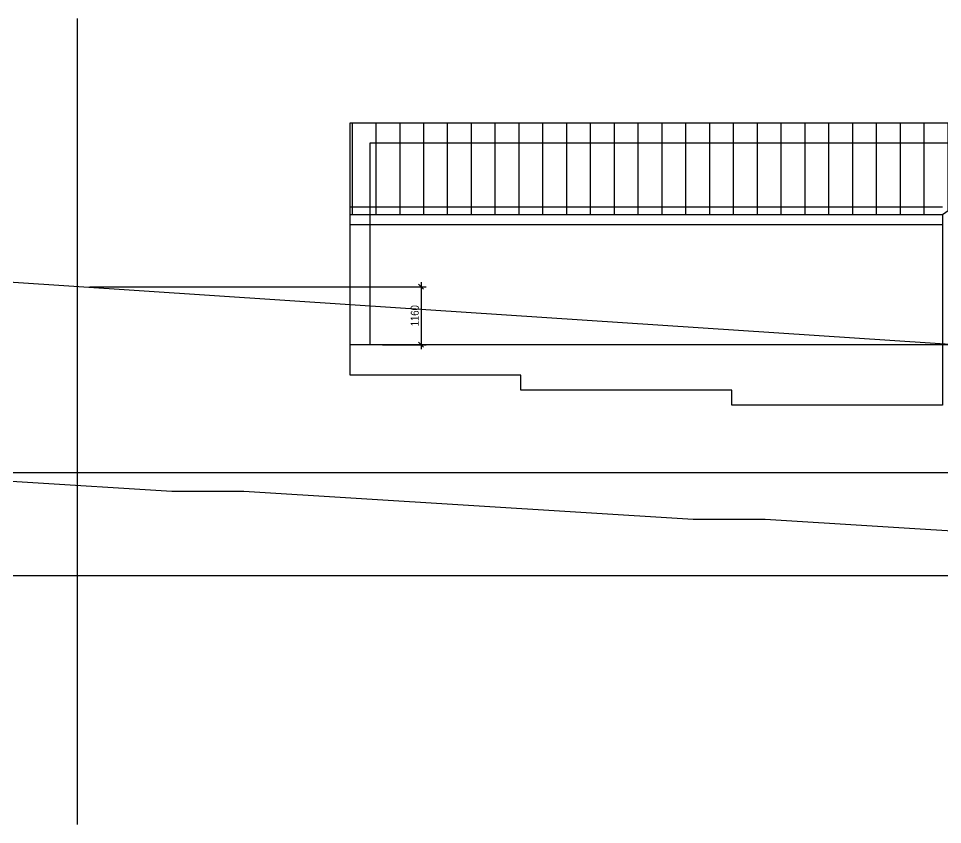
# Model space of a CAD drawing. Header units: millimetres. Extents: x 462666 to 1244237, y 2328025 to 3795663.
# Drawn here: x 859126 to 877596, y 2938252 to 2954362 of the extents above; entities that cross this region are included whole.
import ezdxf
from ezdxf.lldxf.tags import DXFTag

# ---------------------------------------------------------------- set-up
doc = ezdxf.new("R2010")
doc.units = ezdxf.units.MM
for name, color, linetype in [('MUR-POH', 64, 'Continuous'), ('MUR_POH', 64, 'Continuous'), ('MUR_REZ', 3, 'Continuous'), ('PLO_LIN', 6, 'Continuous')]:
    doc.layers.add(name, color=color, linetype=linetype)
doc.styles.add('ROMANS', font='arial.ttf', dxfattribs={"width": 0.85})
tags = doc.linetypes.add('DASHED', pattern=[0.75, 0.5, -0.25]).pattern_tags.tags
tags[6:7] = [DXFTag(74, 4), DXFTag(75, 0), DXFTag(340, '0'), DXFTag(46, 1.0), DXFTag(50, 0.0), DXFTag(44, 0.0), DXFTag(45, 0.0)]
tags[4:5] = [DXFTag(74, 4), DXFTag(75, 0), DXFTag(340, '0'), DXFTag(46, 1.0), DXFTag(50, 0.0), DXFTag(44, 0.0), DXFTag(45, 0.0)]
doc.dimstyles.new('PAJO1-studia', dxfattribs={"dimtxt": 160, "dimasz": 100, "dimexe": 100, "dimexo": 250, "dimgap": 45, "dimtad": 1, "dimdec": 0, "dimrnd": 5, "dimtxsty": 'ROMANS', "dimblk": 'OBLIQUE', "dimcen": 200, "dimdle": 90, "dimadec": 0, "dimazin": 0, "dimtfac": 1, "dimtdec": 0, "dimtmove": 1, "dimatfit": 3, "dimfxl": 1, "dimarcsym": 0})

# ---------------------------------------------------------------- blocks, each defined once
blk = doc.blocks.new('_OBLIQUE')
at = {"color": 0, "linetype": 'ByBlock'}
blk.add_line((-0.5, -0.5), (0.5, 0.5), dxfattribs=at)
blk = doc.blocks.new('*D26')
at = {"layer": 'Defpoints', "color": 0}
for p in [(860298, 2949002), (866152, 2947840), (867175, 2947840)]:
    blk.add_point(p, dxfattribs=at)
at = {"layer": 'PLO_LIN', "color": 0, "lineweight": -2}
for p, q in [((867175, 2949092), (867175, 2947750)), ((860548, 2949002), (867275, 2949002)), ((866402, 2947840), (867275, 2947840))]:
    blk.add_line(p, q, dxfattribs=at)
at = {"layer": 'PLO_LIN', "color": 0, "lineweight": -2, "xscale": 100, "yscale": 100, "zscale": 100}
for p, rotation in [((867175, 2949002), 90), ((867175, 2947840), 270)]:
    blk.add_blockref('_OBLIQUE', p, dxfattribs=dict(at, rotation=rotation))
at = {"layer": 'PLO_LIN', "color": 0, "insert": (867048, 2948421), "char_height": 160, "attachment_point": 5, "rotation": 90, "style": 'ROMANS'}
blk.add_mtext('1160', dxfattribs=at)

msp = doc.modelspace()

# ---------------------------------------------------------------- hatches: boundary and pattern name
at = {"layer": 'MUR-POH'}
h = msp.add_hatch(dxfattribs=at)
h.set_pattern_fill('ANSI31', color=1, scale=150, angle=-135, style=0)
h.set_pattern_definition([(-90, (-1451.6, -38541.8), (476.25, -2e-13), [])])
h.paths.add_polyline_path([(877595.1, 2950440.2), (880210.3, 2952271.4), (865752, 2952271.4), (865752, 2950440.2)])

# ---------------------------------------------------------------- linework, layer by layer
at = {"layer": 'MUR-POH', "color": 1}
for points in [[(860297.8, 2954362.3), (860297.8, 2938252.3)], [(865754.2, 2948640), (840942, 2950284.4)], [(893450.7, 2945284.4), (838481.3, 2945284.4)]]:
    msp.add_lwpolyline(points, dxfattribs=at)
at = {"layer": 'MUR-POH', "color": 6}
for points in [[(893450.7, 2943224.4), (851770, 2943224.4), (851770, 2945470)], [(893450.7, 2943224.4), (884468.3, 2943785.8), (883030.6, 2943785.8), (874048.1, 2944347.2), (872610.4, 2944347.2), (863627.9, 2944908.6), (862190.2, 2944908.6), (853207.7, 2945470), (851770, 2945470)]]:
    msp.add_lwpolyline(points, dxfattribs=at)
at = {"layer": 'MUR_POH', "color": 1, "linetype": 'DASHED', "ltscale": 250, "flags": 128}
for points in [[(880210.3, 2951871.4), (866152, 2951871.4), (866152, 2947840.2)], [(877595.1, 2950240.2), (865752, 2950240.2)], [(865754.2, 2947234.4), (865754.2, 2948640)], [(883595.1, 2947840.2), (865752, 2947840.2)], [(877597.3, 2947834.4), (877597.3, 2946634.4), (873382.7, 2946634.4), (873382.7, 2946934.4)], [(869168, 2947234.4), (865754.2, 2947234.4)], [(873382.7, 2946934.4), (869168, 2946934.4), (869168, 2947234.4)]]:
    msp.add_lwpolyline(points, dxfattribs=at)
at = {"layer": 'MUR_POH', "color": 1, "linetype": 'DASHED', "ltscale": 250}
msp.add_lwpolyline([(877595.1, 2950590.2), (865752, 2950590.2)], dxfattribs=at)
at = {"layer": 'MUR_POH', "color": 8, "linetype": 'DASHED', "ltscale": 250, "flags": 128}
msp.add_lwpolyline([(883597.3, 2947457.4), (865754.2, 2948640)], dxfattribs=at)
at = {"layer": 'MUR_REZ'}
for points in [[(883595.1, 2950440.2), (880595.1, 2952540.9), (877595.1, 2950440.2)], [(880210.3, 2952271.4), (865752, 2952271.4), (865752, 2948345.8)], [(877595.1, 2950440.2), (877595.1, 2947540.2)]]:
    msp.add_lwpolyline(points, dxfattribs=at)
at = {"layer": 'PLO_LIN', "color": 6}
msp.add_lwpolyline([(877595.1, 2950440.2), (865752, 2950440.2)], dxfattribs=at)

# ---------------------------------------------------------------- dimensions: what is measured, and where the dimension line sits
dim = msp.add_linear_dim(base=(867174.7, 2947840.2), p1=(860297.8, 2949001.6), p2=(866152, 2947840.2), angle=90, dimstyle='PAJO1-studia', dxfattribs=at)
dim.commit()
dim.dimension.update_dxf_attribs({"geometry": '*D26', "text_midpoint": (867048, 2948420.9)})

doc.saveas('drawing.dxf')
